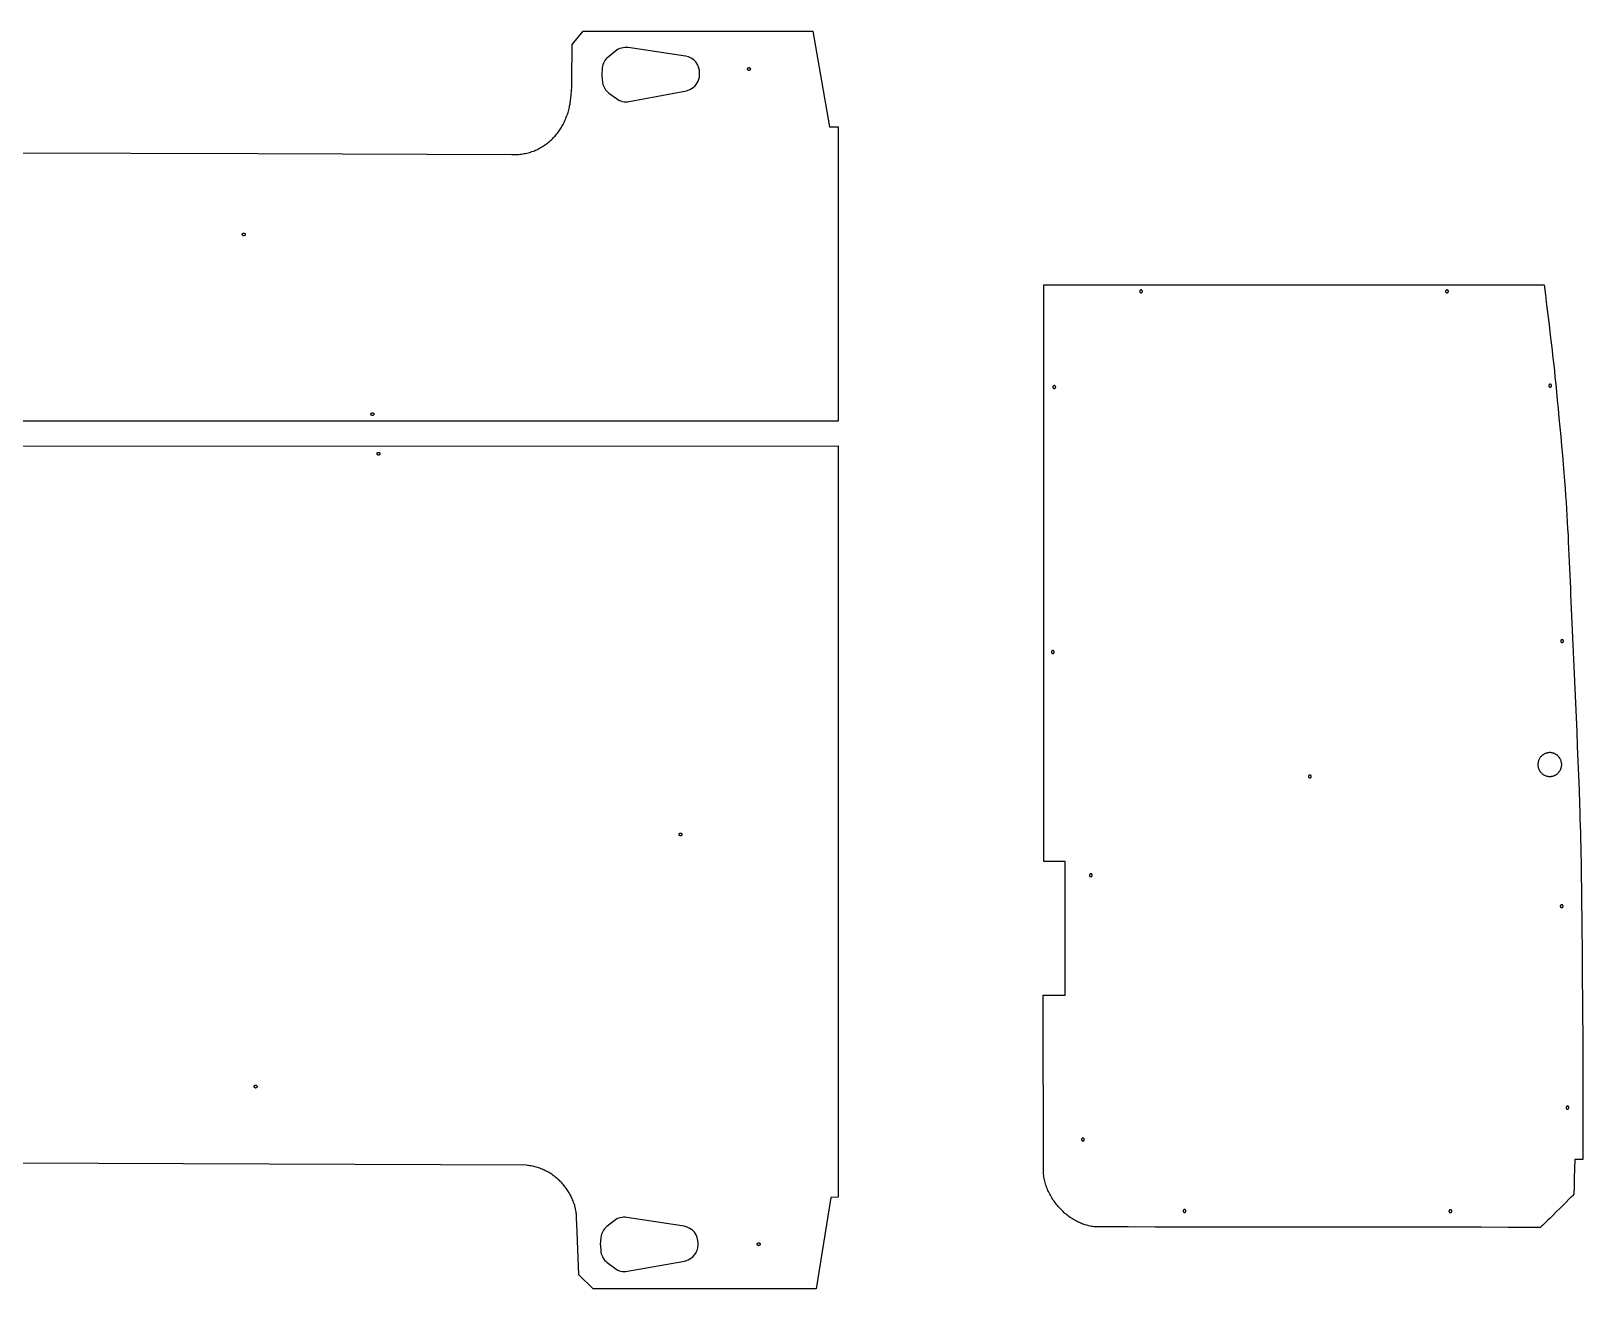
# Model space of a CAD drawing. Extents: x 1620 to 8689, y -9729 to -1582.
# Drawn here: x 3884 to 6068, y -6536 to -4765 of the extents above; entities that cross this region are included whole.
import ezdxf

# ---------------------------------------------------------------- set-up
doc = ezdxf.new("R2010")
doc.units = 0
doc.layers.add('Default_Layer', color=1, linetype='CONTINUOUS')

msp = doc.modelspace()

# ---------------------------------------------------------------- linework, layer by layer
at = {"layer": 'Default_Layer'}
for points in [[(3845.8, -4936.6), (4203, -4937.8), (4560.2, -4939), (4562.2, -4939.1), (4564.2, -4939.1), (4566.2, -4939.1), (4568.2, -4939), (4570.1, -4938.9), (4572, -4938.7), (4574, -4938.5), (4575.9, -4938.2), (4577.7, -4937.9), (4579.6, -4937.5), (4581.4, -4937.1), (4583.2, -4936.7), (4585, -4936.2), (4586.8, -4935.7), (4588.5, -4935.1), (4590.3, -4934.5), (4592, -4933.8), (4593.7, -4933.1), (4595.3, -4932.4), (4597, -4931.6), (4598.6, -4930.8), (4600.2, -4929.9), (4601.7, -4929), (4603.3, -4928.1), (4604.8, -4927.1), (4606.3, -4926.2), (4607.8, -4925.1), (4609.2, -4924.1), (4610.6, -4923), (4612, -4921.8), (4613.4, -4920.7), (4614.8, -4919.5), (4616.1, -4918.3), (4617.4, -4917), (4618.6, -4915.7), (4619.9, -4914.4), (4621.1, -4913.1), (4622.2, -4911.7), (4623.4, -4910.3), (4624.5, -4908.9), (4625.6, -4907.5), (4626.7, -4906), (4627.7, -4904.5), (4628.7, -4903), (4629.7, -4901.5), (4630.6, -4899.9), (4631.5, -4898.3), (4632.4, -4896.8), (4633.3, -4895.1), (4634.1, -4893.5), (4634.9, -4891.8), (4635.6, -4890.2), (4636.4, -4888.5), (4637, -4886.8), (4637.7, -4885.1), (4638.3, -4883.3), (4638.9, -4881.6), (4639.5, -4879.8), (4640, -4878), (4640.5, -4876.3), (4640.9, -4874.5), (4641.3, -4872.7), (4641.7, -4870.8), (4642, -4869), (4642.2, -4869), (4642.2, -4869), (4642.5, -4866.4), (4642.8, -4863.9), (4643.4, -4858.7), (4643.7, -4856.1), (4644, -4853.5), (4644.2, -4850.9), (4644.3, -4849.6), (4644.4, -4848.3), (4644.4, -4848.5), (4644.4, -4848.5), (4644.5, -4848.4), (4644.5, -4848.1), (4644.5, -4847.5), (4644.6, -4845.6), (4644.6, -4843), (4644.8, -4835.6), (4644.9, -4826.2), (4644.9, -4815.6), (4645, -4804.4), (4645, -4793.7), (4645, -4784.1), (4660.6, -4765.6), (4983.7, -4765.3), (5007.4, -4900.1), (5019.4, -4900.2), (5019.4, -5314.7), (2594, -5314.7)], [(2594.6, -5349.9), (5019.5, -5349.5), (5019.5, -6407.3), (5009.2, -6407.7), (4988.4, -6536.5), (4674.6, -6536.5), (4654.6, -6516.4), (4651.7, -6444.1), (4651.5, -6438.5), (4651.5, -6436.7), (4651.4, -6434.9), (4651.3, -6433.1), (4651.1, -6431.3), (4650.9, -6429.5), (4650.7, -6427.8), (4650.4, -6426), (4650, -6424.3), (4649.7, -6422.5), (4649.2, -6420.8), (4648.8, -6419.1), (4648.3, -6417.4), (4647.7, -6415.7), (4647.1, -6414.1), (4646.5, -6412.4), (4645.8, -6410.8), (4645.1, -6409.1), (4644.4, -6407.5), (4643.6, -6405.9), (4642.8, -6404.4), (4641.9, -6402.8), (4641.1, -6401.3), (4640.1, -6399.8), (4639.2, -6398.3), (4638.2, -6396.8), (4637.2, -6395.3), (4636.2, -6393.9), (4635.1, -6392.5), (4634, -6391.1), (4632.8, -6389.7), (4631.7, -6388.4), (4630.5, -6387.1), (4629.2, -6385.8), (4628, -6384.5), (4626.7, -6383.3), (4625.4, -6382.1), (4624.1, -6380.9), (4622.7, -6379.8), (4621.3, -6378.7), (4619.9, -6377.6), (4618.5, -6376.5), (4617, -6375.5), (4615.6, -6374.5), (4614.1, -6373.5), (4612.5, -6372.6), (4611, -6371.7), (4609.4, -6370.9), (4607.9, -6370), (4606.3, -6369.3), (4604.6, -6368.5), (4603, -6367.8), (4601.4, -6367.1), (4599.7, -6366.5), (4598, -6365.9), (4596.3, -6365.4), (4594.6, -6364.8), (4592.9, -6364.4), (4591.1, -6363.9), (4589.4, -6363.6), (4587.6, -6363.2), (4585.8, -6362.9), (4584, -6362.7), (4582.2, -6362.4), (4580.4, -6362.3), (4580.4, -6362.3), (4219, -6360.9), (3857.7, -6359.5)]]:
    msp.add_lwpolyline(points, dxfattribs=at)
for points in [[(4824.5, -4824.5, 0.376786), (4804.9, -4800.5), (4804.8, -4800.5), (4723.9, -4788.7, 0.20966), (4706.1, -4793.6), (4695.9, -4802, 0.194637), (4687.5, -4817.1, 0.013982), (4687.5, -4817.2), (4687, -4827.3, 0.037985), (4687, -4827.7), (4688, -4837.7, 0.020546), (4688, -4838, 0.193163), (4697, -4852.6), (4707.6, -4860.5, 0.20966), (4725.6, -4864.6), (4805.9, -4849.4, 0.116283), (4815.6, -4844.8, 0.250514), (4824.5, -4824.5)], [(4822.4, -6472.4, 0.376786), (4803, -6448.2), (4802.9, -6448.2), (4722.1, -6435.7, 0.20966), (4704.3, -6440.5), (4694, -6448.7, 0.194637), (4685.5, -6463.7, 0.013982), (4685.5, -6463.9), (4684.8, -6473.9, 0.037985), (4684.9, -6474.4), (4685.7, -6484.4, 0.020546), (4685.8, -6484.7, 0.193163), (4694.6, -6499.4), (4705.2, -6507.4, 0.20966), (4723.1, -6511.6), (4803.5, -6497.1, 0.116283), (4813.3, -6492.6, 0.250514), (4822.4, -6472.4)]]:
    msp.add_lwpolyline(points, format="xyb", close=True, dxfattribs=at)
for points in [[(4892, -4818.7), (4892, -4818.5), (4892.1, -4818.3), (4892.1, -4818.1), (4892.2, -4818), (4892.3, -4817.8), (4892.4, -4817.6), (4892.5, -4817.5), (4892.6, -4817.3), (4892.8, -4817.2), (4892.9, -4817.1), (4893.1, -4817), (4893.2, -4816.9), (4893.4, -4816.8), (4893.6, -4816.8), (4893.8, -4816.7), (4894, -4816.7), (4894.2, -4816.7), (4894.4, -4816.8), (4894.6, -4816.8), (4894.8, -4816.9), (4895, -4817), (4895.1, -4817.1), (4895.3, -4817.2), (4895.4, -4817.3), (4895.6, -4817.5), (4895.7, -4817.6), (4895.8, -4817.8), (4895.9, -4818), (4895.9, -4818.1), (4896, -4818.3), (4896, -4818.5), (4896, -4818.7), (4896, -4818.9), (4896, -4819.1), (4895.9, -4819.3), (4895.9, -4819.5), (4895.8, -4819.7), (4895.7, -4819.9), (4895.6, -4820), (4895.4, -4820.2), (4895.3, -4820.3), (4895.1, -4820.4), (4895, -4820.5), (4894.8, -4820.6), (4894.6, -4820.6), (4894.4, -4820.7), (4894.2, -4820.7), (4894, -4820.7), (4893.8, -4820.7), (4893.6, -4820.7), (4893.4, -4820.6), (4893.2, -4820.6), (4893.1, -4820.5), (4892.9, -4820.4), (4892.8, -4820.3), (4892.6, -4820.2), (4892.5, -4820), (4892.4, -4819.9), (4892.3, -4819.7), (4892.2, -4819.5), (4892.1, -4819.3), (4892.1, -4819.1), (4892, -4818.9), (4892, -4818.7)], [(4181, -5051.7), (4181, -5051.5), (4181.1, -5051.3), (4181.1, -5051.1), (4181.2, -5051), (4181.3, -5050.8), (4181.4, -5050.6), (4181.5, -5050.5), (4181.6, -5050.3), (4181.8, -5050.2), (4181.9, -5050.1), (4182.1, -5050), (4182.2, -5049.9), (4182.4, -5049.8), (4182.6, -5049.8), (4182.8, -5049.7), (4183, -5049.7), (4183.2, -5049.7), (4183.4, -5049.8), (4183.6, -5049.8), (4183.8, -5049.9), (4184, -5050), (4184.1, -5050.1), (4184.3, -5050.2), (4184.4, -5050.3), (4184.6, -5050.5), (4184.7, -5050.6), (4184.8, -5050.8), (4184.9, -5051), (4184.9, -5051.1), (4185, -5051.3), (4185, -5051.5), (4185, -5051.7), (4185, -5051.9), (4185, -5052.1), (4184.9, -5052.3), (4184.9, -5052.5), (4184.8, -5052.7), (4184.7, -5052.9), (4184.6, -5053), (4184.4, -5053.2), (4184.3, -5053.3), (4184.1, -5053.4), (4184, -5053.5), (4183.8, -5053.6), (4183.6, -5053.6), (4183.4, -5053.7), (4183.2, -5053.7), (4183, -5053.7), (4182.8, -5053.7), (4182.6, -5053.7), (4182.4, -5053.6), (4182.2, -5053.6), (4182.1, -5053.5), (4181.9, -5053.4), (4181.8, -5053.3), (4181.6, -5053.2), (4181.5, -5053), (4181.4, -5052.9), (4181.3, -5052.7), (4181.2, -5052.5), (4181.1, -5052.3), (4181.1, -5052.1), (4181, -5051.9), (4181, -5051.7)], [(5389.5, -6449), (5387.8, -6449.1), (5386.1, -6449.1), (5384.4, -6449.1), (5382.7, -6449.1), (5381, -6448.9), (5379.3, -6448.8), (5377.6, -6448.6), (5375.9, -6448.3), (5374.2, -6448), (5372.5, -6447.6), (5370.8, -6447.2), (5369.1, -6446.7), (5367.4, -6446.2), (5365.7, -6445.7), (5364.1, -6445.1), (5362.4, -6444.4), (5360.7, -6443.8), (5359.1, -6443), (5357.4, -6442.3), (5355.8, -6441.5), (5354.2, -6440.6), (5352.6, -6439.7), (5351, -6438.8), (5349.4, -6437.8), (5347.8, -6436.8), (5346.3, -6435.7), (5344.8, -6434.7), (5343.3, -6433.5), (5341.8, -6432.4), (5340.3, -6431.2), (5338.8, -6430), (5337.4, -6428.7), (5336, -6427.4), (5334.6, -6426.1), (5333.3, -6424.7), (5331.9, -6423.3), (5330.6, -6421.9), (5329.3, -6420.5), (5328.1, -6419), (5326.9, -6417.5), (5325.7, -6416), (5324.5, -6414.4), (5323.4, -6412.8), (5322.3, -6411.2), (5321.2, -6409.6), (5320.2, -6408), (5319.2, -6406.3), (5318.2, -6404.6), (5317.3, -6402.9), (5316.4, -6401.1), (5315.5, -6399.4), (5314.7, -6397.6), (5314, -6395.8), (5313.2, -6394), (5312.6, -6392.1), (5311.9, -6390.3), (5311.3, -6388.4), (5310.8, -6386.5), (5310.3, -6384.6), (5309.8, -6382.7), (5309.4, -6380.8), (5309.1, -6378.9), (5308.8, -6376.9), (5308.5, -6375), (5308.1, -6122.8), (5339.2, -6122.8), (5339.2, -5934.4), (5308.8, -5934.4), (5308.8, -5122.5), (6013.1, -5122.5), (6014.8, -5136.6), (6016.6, -5150.8), (6020.1, -5179.1), (6021.8, -5193.3), (6023.5, -5207.4), (6024.3, -5214.5), (6025.1, -5221.6), (6025.9, -5228.7), (6026.7, -5235.8), (6027.5, -5243.5), (6028.4, -5252.5), (6029.4, -5262.5), (6030.5, -5273.4), (6031.6, -5285.1), (6032.8, -5297.4), (6034, -5310.1), (6035.2, -5323.2), (6036.5, -5336.3), (6037.6, -5349.5), (6038.8, -5362.5), (6039.9, -5375.1), (6040.9, -5387.3), (6041.9, -5398.8), (6042.7, -5409.6), (6043.4, -5419.4), (6044.1, -5428.7), (6044.7, -5438), (6045.2, -5447.3), (6045.7, -5456.7), (6046.2, -5466), (6046.7, -5475.3), (6047.1, -5484.6), (6047.5, -5493.9), (6048.3, -5512.5), (6049.1, -5531.2), (6050, -5549.8), (6050.4, -5559.1), (6050.8, -5568.4), (6051.7, -5588.8), (6052.6, -5609.2), (6053.5, -5629.6), (6054.4, -5650.1), (6056.2, -5690.9), (6058.1, -5731.8), (6059, -5752.2), (6059.8, -5772.6), (6060.7, -5793), (6061.5, -5813.3), (6062.2, -5833.5), (6062.9, -5853.8), (6063.2, -5863.8), (6063.5, -5873.9), (6063.8, -5884), (6064.1, -5894), (6064.3, -5904), (6064.6, -5914.1), (6064.8, -5924.1), (6065, -5934.1), (6065.3, -5954.2), (6065.7, -5974.3), (6065.9, -5994.3), (6066.1, -6014.4), (6066.3, -6034.5), (6066.5, -6054.5), (6066.8, -6094.6), (6067.1, -6134.8), (6067.2, -6154.8), (6067.4, -6174.9), (6067.5, -6195), (6067.8, -6215), (6067.8, -6354.4), (6056.2, -6354.4), (6055.9, -6366.9), (6055.6, -6380.7), (6055.3, -6392.1), (6055.2, -6395.8), (6055.2, -6397.7), (6055.1, -6398.5), (6055.1, -6399.4), (6055, -6400.3), (6055, -6401.1), (6054.9, -6402), (6054.8, -6402.4), (6054.8, -6402.8), (6054.7, -6403.1), (6054.6, -6403.5), (6054.5, -6403.8), (6054.3, -6404.1), (6054.2, -6404.3), (6054, -6404.6), (6053.8, -6404.8), (6053.6, -6405.1), (6053.4, -6405.3), (6053.1, -6405.5), (6052.6, -6405.9), (6051.6, -6406.6), (6051.1, -6407), (6050.6, -6407.4), (6048.5, -6409.6), (6043.6, -6414.5), (6036.9, -6421.3), (6029.2, -6429), (6025.3, -6432.9), (6021.5, -6436.7), (6017.9, -6440.2), (6014.6, -6443.4), (6011.8, -6446), (6010.6, -6447.2), (6009.6, -6448.1), (6008.7, -6448.9), (6008, -6449.5), (6007.5, -6449.8), (6007.3, -6449.9), (6007.2, -6450), (6006.8, -6450), (6006.2, -6450), (6004.5, -6450), (6002.6, -6450), (6000.8, -6450), (5981.7, -6449.9), (5962.6, -6449.8), (5924.4, -6449.6), (5886.2, -6449.5), (5848, -6449.5), (5809.7, -6449.4), (5771.5, -6449.4), (5695.1, -6449.5), (5618.7, -6449.5), (5580.5, -6449.5), (5542.3, -6449.5), (5504.1, -6449.4), (5465.9, -6449.3), (5427.7, -6449.2), (5389.5, -6449)], [(5445.9, -5129.9), (5445.7, -5129.9), (5445.5, -5129.9), (5445.3, -5130), (5445.1, -5130), (5444.9, -5130.1), (5444.8, -5130.2), (5444.6, -5130.3), (5444.5, -5130.4), (5444.3, -5130.6), (5444.2, -5130.7), (5444.1, -5130.9), (5444, -5131.1), (5444, -5131.3), (5443.9, -5131.5), (5443.9, -5131.7), (5443.9, -5131.9), (5443.9, -5132.1), (5443.9, -5132.3), (5444, -5132.5), (5444, -5132.6), (5444.1, -5132.8), (5444.2, -5133), (5444.3, -5133.1), (5444.5, -5133.3), (5444.6, -5133.4), (5444.8, -5133.5), (5444.9, -5133.6), (5445.1, -5133.7), (5445.3, -5133.8), (5445.5, -5133.8), (5445.7, -5133.9), (5445.9, -5133.9), (5446.1, -5133.9), (5446.3, -5133.8), (5446.5, -5133.8), (5446.7, -5133.7), (5446.8, -5133.6), (5447, -5133.5), (5447.1, -5133.4), (5447.3, -5133.3), (5447.4, -5133.1), (5447.5, -5133), (5447.6, -5132.8), (5447.7, -5132.6), (5447.8, -5132.5), (5447.8, -5132.3), (5447.9, -5132.1), (5447.9, -5131.9), (5447.9, -5131.7), (5447.8, -5131.5), (5447.8, -5131.3), (5447.7, -5131.1), (5447.6, -5130.9), (5447.5, -5130.7), (5447.4, -5130.6), (5447.3, -5130.4), (5447.1, -5130.3), (5447, -5130.2), (5446.8, -5130.1), (5446.7, -5130), (5446.5, -5130), (5446.3, -5129.9), (5446.1, -5129.9), (5445.9, -5129.9)], [(5876.4, -5129.9), (5876.2, -5129.9), (5876, -5129.9), (5875.8, -5130), (5875.6, -5130), (5875.4, -5130.1), (5875.3, -5130.2), (5875.1, -5130.3), (5875, -5130.4), (5874.8, -5130.6), (5874.7, -5130.7), (5874.6, -5130.9), (5874.5, -5131.1), (5874.5, -5131.3), (5874.4, -5131.5), (5874.4, -5131.7), (5874.4, -5131.9), (5874.4, -5132.1), (5874.4, -5132.3), (5874.5, -5132.5), (5874.5, -5132.6), (5874.6, -5132.8), (5874.7, -5133), (5874.8, -5133.1), (5875, -5133.3), (5875.1, -5133.4), (5875.3, -5133.5), (5875.4, -5133.6), (5875.6, -5133.7), (5875.8, -5133.8), (5876, -5133.8), (5876.2, -5133.9), (5876.4, -5133.9), (5876.6, -5133.9), (5876.8, -5133.8), (5877, -5133.8), (5877.2, -5133.7), (5877.3, -5133.6), (5877.5, -5133.5), (5877.7, -5133.4), (5877.8, -5133.3), (5877.9, -5133.1), (5878, -5133), (5878.1, -5132.8), (5878.2, -5132.6), (5878.3, -5132.5), (5878.3, -5132.3), (5878.4, -5132.1), (5878.4, -5131.9), (5878.4, -5131.7), (5878.3, -5131.5), (5878.3, -5131.3), (5878.2, -5131.1), (5878.1, -5130.9), (5878, -5130.7), (5877.9, -5130.6), (5877.8, -5130.4), (5877.7, -5130.3), (5877.5, -5130.2), (5877.3, -5130.1), (5877.2, -5130), (5877, -5130), (5876.8, -5129.9), (5876.6, -5129.9), (5876.4, -5129.9)], [(6021.6, -5262.6), (6021.4, -5262.6), (6021.2, -5262.7), (6021, -5262.7), (6020.9, -5262.8), (6020.7, -5262.9), (6020.5, -5263), (6020.4, -5263.1), (6020.2, -5263.2), (6020.1, -5263.4), (6020, -5263.5), (6019.9, -5263.7), (6019.8, -5263.9), (6019.7, -5264), (6019.7, -5264.2), (6019.7, -5264.4), (6019.6, -5264.6), (6019.7, -5264.8), (6019.7, -5265), (6019.7, -5265.2), (6019.8, -5265.4), (6019.9, -5265.6), (6020, -5265.8), (6020.1, -5265.9), (6020.2, -5266), (6020.4, -5266.2), (6020.5, -5266.3), (6020.7, -5266.4), (6020.9, -5266.5), (6021, -5266.5), (6021.2, -5266.6), (6021.4, -5266.6), (6021.6, -5266.6), (6021.8, -5266.6), (6022, -5266.6), (6022.2, -5266.5), (6022.4, -5266.5), (6022.6, -5266.4), (6022.8, -5266.3), (6022.9, -5266.2), (6023.1, -5266), (6023.2, -5265.9), (6023.3, -5265.8), (6023.4, -5265.6), (6023.5, -5265.4), (6023.6, -5265.2), (6023.6, -5265), (6023.6, -5264.8), (6023.6, -5264.6), (6023.6, -5264.4), (6023.6, -5264.2), (6023.6, -5264), (6023.5, -5263.9), (6023.4, -5263.7), (6023.3, -5263.5), (6023.2, -5263.4), (6023.1, -5263.2), (6022.9, -5263.1), (6022.8, -5263), (6022.6, -5262.9), (6022.4, -5262.8), (6022.2, -5262.7), (6022, -5262.7), (6021.8, -5262.6), (6021.6, -5262.6)], [(5323.7, -5264.6), (5323.5, -5264.6), (5323.3, -5264.6), (5323.1, -5264.7), (5322.9, -5264.7), (5322.7, -5264.8), (5322.6, -5264.9), (5322.4, -5265), (5322.3, -5265.2), (5322.1, -5265.3), (5322, -5265.5), (5321.9, -5265.6), (5321.8, -5265.8), (5321.8, -5266), (5321.7, -5266.2), (5321.7, -5266.4), (5321.7, -5266.6), (5321.7, -5266.8), (5321.7, -5267), (5321.8, -5267.2), (5321.8, -5267.4), (5321.9, -5267.5), (5322, -5267.7), (5322.1, -5267.9), (5322.3, -5268), (5322.4, -5268.1), (5322.6, -5268.2), (5322.7, -5268.3), (5322.9, -5268.4), (5323.1, -5268.5), (5323.3, -5268.5), (5323.5, -5268.6), (5323.7, -5268.6), (5323.9, -5268.6), (5324.1, -5268.5), (5324.3, -5268.5), (5324.5, -5268.4), (5324.6, -5268.3), (5324.8, -5268.2), (5324.9, -5268.1), (5325.1, -5268), (5325.2, -5267.9), (5325.3, -5267.7), (5325.4, -5267.5), (5325.5, -5267.4), (5325.6, -5267.2), (5325.6, -5267), (5325.7, -5266.8), (5325.7, -5266.6), (5325.7, -5266.4), (5325.6, -5266.2), (5325.6, -5266), (5325.5, -5265.8), (5325.4, -5265.6), (5325.3, -5265.5), (5325.2, -5265.3), (5325.1, -5265.2), (5324.9, -5265), (5324.8, -5264.9), (5324.6, -5264.8), (5324.5, -5264.7), (5324.3, -5264.7), (5324.1, -5264.6), (5323.9, -5264.6), (5323.7, -5264.6)], [(4362, -5304.7), (4362, -5304.5), (4362.1, -5304.3), (4362.1, -5304.1), (4362.2, -5304), (4362.3, -5303.8), (4362.4, -5303.6), (4362.5, -5303.5), (4362.6, -5303.3), (4362.8, -5303.2), (4362.9, -5303.1), (4363.1, -5303), (4363.2, -5302.9), (4363.4, -5302.8), (4363.6, -5302.8), (4363.8, -5302.7), (4364, -5302.7), (4364.2, -5302.7), (4364.4, -5302.8), (4364.6, -5302.8), (4364.8, -5302.9), (4365, -5303), (4365.1, -5303.1), (4365.3, -5303.2), (4365.4, -5303.3), (4365.6, -5303.5), (4365.7, -5303.6), (4365.8, -5303.8), (4365.9, -5304), (4365.9, -5304.1), (4366, -5304.3), (4366, -5304.5), (4366, -5304.7), (4366, -5304.9), (4366, -5305.1), (4365.9, -5305.3), (4365.9, -5305.5), (4365.8, -5305.7), (4365.7, -5305.9), (4365.6, -5306), (4365.4, -5306.2), (4365.3, -5306.3), (4365.1, -5306.4), (4365, -5306.5), (4364.8, -5306.6), (4364.6, -5306.6), (4364.4, -5306.7), (4364.2, -5306.7), (4364, -5306.7), (4363.8, -5306.7), (4363.6, -5306.7), (4363.4, -5306.6), (4363.2, -5306.6), (4363.1, -5306.5), (4362.9, -5306.4), (4362.8, -5306.3), (4362.6, -5306.2), (4362.5, -5306), (4362.4, -5305.9), (4362.3, -5305.7), (4362.2, -5305.5), (4362.1, -5305.3), (4362.1, -5305.1), (4362, -5304.9), (4362, -5304.7)], [(4370.7, -5360.5), (4370.7, -5360.3), (4370.7, -5360.1), (4370.8, -5359.9), (4370.9, -5359.7), (4370.9, -5359.5), (4371, -5359.4), (4371.2, -5359.2), (4371.3, -5359.1), (4371.4, -5358.9), (4371.6, -5358.8), (4371.8, -5358.7), (4371.9, -5358.6), (4372.1, -5358.6), (4372.3, -5358.5), (4372.5, -5358.5), (4372.7, -5358.5), (4372.9, -5358.5), (4373.1, -5358.5), (4373.3, -5358.6), (4373.5, -5358.6), (4373.7, -5358.7), (4373.8, -5358.8), (4374, -5358.9), (4374.1, -5359.1), (4374.2, -5359.2), (4374.4, -5359.4), (4374.5, -5359.5), (4374.5, -5359.7), (4374.6, -5359.9), (4374.7, -5360.1), (4374.7, -5360.3), (4374.7, -5360.5), (4374.7, -5360.7), (4374.7, -5360.9), (4374.6, -5361.1), (4374.5, -5361.3), (4374.5, -5361.4), (4374.4, -5361.6), (4374.2, -5361.7), (4374.1, -5361.9), (4374, -5362), (4373.8, -5362.1), (4373.7, -5362.2), (4373.5, -5362.3), (4373.3, -5362.4), (4373.1, -5362.4), (4372.9, -5362.5), (4372.7, -5362.5), (4372.5, -5362.5), (4372.3, -5362.4), (4372.1, -5362.4), (4371.9, -5362.3), (4371.8, -5362.2), (4371.6, -5362.1), (4371.4, -5362), (4371.3, -5361.9), (4371.2, -5361.7), (4371, -5361.6), (4370.9, -5361.4), (4370.9, -5361.3), (4370.8, -5361.1), (4370.7, -5360.9), (4370.7, -5360.7), (4370.7, -5360.5)], [(6038.4, -5622.2), (6038.2, -5622.2), (6038, -5622.3), (6037.8, -5622.3), (6037.6, -5622.4), (6037.4, -5622.5), (6037.3, -5622.6), (6037.1, -5622.7), (6037, -5622.8), (6036.8, -5623), (6036.7, -5623.1), (6036.6, -5623.3), (6036.5, -5623.5), (6036.5, -5623.6), (6036.4, -5623.8), (6036.4, -5624), (6036.4, -5624.2), (6036.4, -5624.4), (6036.4, -5624.6), (6036.5, -5624.8), (6036.5, -5625), (6036.6, -5625.2), (6036.7, -5625.4), (6036.8, -5625.5), (6037, -5625.6), (6037.1, -5625.8), (6037.3, -5625.9), (6037.4, -5626), (6037.6, -5626.1), (6037.8, -5626.1), (6038, -5626.2), (6038.2, -5626.2), (6038.4, -5626.2), (6038.6, -5626.2), (6038.8, -5626.2), (6039, -5626.1), (6039.2, -5626.1), (6039.3, -5626), (6039.5, -5625.9), (6039.7, -5625.8), (6039.8, -5625.6), (6039.9, -5625.5), (6040, -5625.4), (6040.1, -5625.2), (6040.2, -5625), (6040.3, -5624.8), (6040.3, -5624.6), (6040.4, -5624.4), (6040.4, -5624.2), (6040.4, -5624), (6040.3, -5623.8), (6040.3, -5623.6), (6040.2, -5623.5), (6040.1, -5623.3), (6040, -5623.1), (6039.9, -5623), (6039.8, -5622.8), (6039.7, -5622.7), (6039.5, -5622.6), (6039.3, -5622.5), (6039.2, -5622.4), (6039, -5622.3), (6038.8, -5622.3), (6038.6, -5622.2), (6038.4, -5622.2)], [(5321.7, -5637.6), (5321.5, -5637.6), (5321.3, -5637.7), (5321.1, -5637.7), (5320.9, -5637.8), (5320.7, -5637.9), (5320.5, -5638), (5320.4, -5638.1), (5320.2, -5638.2), (5320.1, -5638.4), (5320, -5638.5), (5319.9, -5638.7), (5319.8, -5638.9), (5319.8, -5639), (5319.7, -5639.2), (5319.7, -5639.4), (5319.7, -5639.6), (5319.7, -5639.8), (5319.7, -5640), (5319.8, -5640.2), (5319.8, -5640.4), (5319.9, -5640.6), (5320, -5640.7), (5320.1, -5640.9), (5320.2, -5641), (5320.4, -5641.2), (5320.5, -5641.3), (5320.7, -5641.4), (5320.9, -5641.5), (5321.1, -5641.5), (5321.3, -5641.6), (5321.5, -5641.6), (5321.7, -5641.6), (5321.9, -5641.6), (5322.1, -5641.6), (5322.3, -5641.5), (5322.4, -5641.5), (5322.6, -5641.4), (5322.8, -5641.3), (5322.9, -5641.2), (5323.1, -5641), (5323.2, -5640.9), (5323.3, -5640.7), (5323.4, -5640.6), (5323.5, -5640.4), (5323.6, -5640.2), (5323.6, -5640), (5323.7, -5639.8), (5323.7, -5639.6), (5323.7, -5639.4), (5323.6, -5639.2), (5323.6, -5639), (5323.5, -5638.9), (5323.4, -5638.7), (5323.3, -5638.5), (5323.2, -5638.4), (5323.1, -5638.2), (5322.9, -5638.1), (5322.8, -5638), (5322.6, -5637.9), (5322.4, -5637.8), (5322.3, -5637.7), (5322.1, -5637.7), (5321.9, -5637.6), (5321.7, -5637.6)], [(6021.1, -5781.3), (6020.2, -5781.3), (6019.4, -5781.4), (6018.5, -5781.5), (6017.7, -5781.7), (6016.9, -5781.9), (6016.1, -5782.1), (6015.3, -5782.3), (6014.6, -5782.6), (6013.8, -5783), (6013.1, -5783.3), (6012.4, -5783.7), (6011.7, -5784.2), (6011.1, -5784.7), (6010.4, -5785.1), (6009.8, -5785.7), (6009.2, -5786.2), (6008.7, -5786.8), (6008.2, -5787.4), (6007.7, -5788), (6007.2, -5788.7), (6006.8, -5789.4), (6006.4, -5790.1), (6006, -5790.8), (6005.7, -5791.5), (6005.4, -5792.3), (6005.1, -5793.1), (6004.9, -5793.9), (6004.7, -5794.7), (6004.5, -5795.5), (6004.4, -5796.4), (6004.4, -5797.2), (6004.3, -5798.1), (6004.4, -5798.9), (6004.4, -5799.8), (6004.5, -5800.6), (6004.7, -5801.4), (6004.9, -5802.2), (6005.1, -5803), (6005.4, -5803.8), (6005.7, -5804.6), (6006, -5805.3), (6006.4, -5806), (6006.8, -5806.7), (6007.2, -5807.4), (6007.7, -5808.1), (6008.2, -5808.7), (6008.7, -5809.3), (6009.2, -5809.9), (6009.8, -5810.5), (6010.4, -5811), (6011.1, -5811.5), (6011.7, -5811.9), (6012.4, -5812.4), (6013.1, -5812.8), (6013.8, -5813.2), (6014.6, -5813.5), (6015.3, -5813.8), (6016.1, -5814), (6016.9, -5814.3), (6017.7, -5814.5), (6018.5, -5814.6), (6019.4, -5814.7), (6020.2, -5814.8), (6021.1, -5814.8), (6021.9, -5814.8), (6022.8, -5814.7), (6023.6, -5814.6), (6024.5, -5814.5), (6025.3, -5814.3), (6026.1, -5814), (6026.8, -5813.8), (6027.6, -5813.5), (6028.3, -5813.2), (6029.1, -5812.8), (6029.8, -5812.4), (6030.4, -5811.9), (6031.1, -5811.5), (6031.7, -5811), (6032.3, -5810.5), (6032.9, -5809.9), (6033.5, -5809.3), (6034, -5808.7), (6034.5, -5808.1), (6035, -5807.4), (6035.4, -5806.7), (6035.8, -5806), (6036.2, -5805.3), (6036.5, -5804.6), (6036.8, -5803.8), (6037.1, -5803), (6037.3, -5802.2), (6037.5, -5801.4), (6037.6, -5800.6), (6037.7, -5799.8), (6037.8, -5798.9), (6037.8, -5798.1), (6037.8, -5797.2), (6037.7, -5796.4), (6037.6, -5795.5), (6037.5, -5794.7), (6037.3, -5793.9), (6037.1, -5793.1), (6036.8, -5792.3), (6036.5, -5791.5), (6036.2, -5790.8), (6035.8, -5790.1), (6035.4, -5789.4), (6035, -5788.7), (6034.5, -5788), (6034, -5787.4), (6033.5, -5786.8), (6032.9, -5786.2), (6032.3, -5785.7), (6031.7, -5785.1), (6031.1, -5784.7), (6030.4, -5784.2), (6029.8, -5783.7), (6029.1, -5783.3), (6028.3, -5783), (6027.6, -5782.6), (6026.8, -5782.3), (6026.1, -5782.1), (6025.3, -5781.9), (6024.5, -5781.7), (6023.6, -5781.5), (6022.8, -5781.4), (6021.9, -5781.3), (6021.1, -5781.3), (6020.2, -5781.3), (6019.4, -5781.4), (6018.5, -5781.5), (6017.7, -5781.7), (6016.9, -5781.9), (6016.1, -5782.1), (6015.3, -5782.3), (6014.6, -5782.6), (6013.8, -5783), (6013.1, -5783.3), (6012.4, -5783.7), (6011.7, -5784.2), (6011.1, -5784.7), (6010.4, -5785.1), (6009.8, -5785.7), (6009.2, -5786.2), (6008.7, -5786.8), (6008.2, -5787.4), (6007.7, -5788), (6007.2, -5788.7), (6006.8, -5789.4), (6006.4, -5790.1), (6006, -5790.8), (6005.7, -5791.5), (6005.4, -5792.3), (6005.1, -5793.1), (6004.9, -5793.9), (6004.7, -5794.7), (6004.5, -5795.5), (6004.4, -5796.4), (6004.4, -5797.2), (6004.3, -5798.1), (6004.4, -5798.9), (6004.4, -5799.8), (6004.5, -5800.6), (6004.7, -5801.4), (6004.9, -5802.2), (6005.1, -5803), (6005.4, -5803.8), (6005.7, -5804.6), (6006, -5805.3), (6006.4, -5806), (6006.8, -5806.7), (6007.2, -5807.4), (6007.7, -5808.1), (6008.2, -5808.7), (6008.7, -5809.3), (6009.2, -5809.9), (6009.8, -5810.5), (6010.4, -5811), (6011.1, -5811.5), (6011.7, -5811.9), (6012.4, -5812.4), (6013.1, -5812.8), (6013.8, -5813.2), (6014.6, -5813.5), (6015.3, -5813.8), (6016.1, -5814), (6016.9, -5814.3), (6017.7, -5814.5), (6018.5, -5814.6), (6019.4, -5814.7), (6020.2, -5814.8), (6021.1, -5814.8), (6021.9, -5814.8), (6022.8, -5814.7), (6023.6, -5814.6), (6024.5, -5814.5), (6025.3, -5814.3), (6026.1, -5814), (6026.8, -5813.8), (6027.6, -5813.5), (6028.3, -5813.2), (6029.1, -5812.8), (6029.8, -5812.4), (6030.4, -5811.9), (6031.1, -5811.5), (6031.7, -5811), (6032.3, -5810.5), (6032.9, -5809.9), (6033.5, -5809.3), (6034, -5808.7), (6034.5, -5808.1), (6035, -5807.4), (6035.4, -5806.7), (6035.8, -5806), (6036.2, -5805.3), (6036.5, -5804.6), (6036.8, -5803.8), (6037.1, -5803), (6037.3, -5802.2), (6037.5, -5801.4), (6037.6, -5800.6), (6037.7, -5799.8), (6037.8, -5798.9), (6037.8, -5798.1), (6037.8, -5797.2), (6037.7, -5796.4), (6037.6, -5795.5), (6037.5, -5794.7), (6037.3, -5793.9), (6037.1, -5793.1), (6036.8, -5792.3), (6036.5, -5791.5), (6036.2, -5790.8), (6035.8, -5790.1), (6035.4, -5789.4), (6035, -5788.7), (6034.5, -5788), (6034, -5787.4), (6033.5, -5786.8), (6032.9, -5786.2), (6032.3, -5785.7), (6031.7, -5785.1), (6031.1, -5784.7), (6030.4, -5784.2), (6029.8, -5783.7), (6029.1, -5783.3), (6028.3, -5783), (6027.6, -5782.6), (6026.8, -5782.3), (6026.1, -5782.1), (6025.3, -5781.9), (6024.5, -5781.7), (6023.6, -5781.5), (6022.8, -5781.4), (6021.9, -5781.3), (6021.1, -5781.3)], [(5683.4, -5812.9), (5683.2, -5812.9), (5683, -5812.9), (5682.8, -5812.9), (5682.6, -5813), (5682.5, -5813.1), (5682.3, -5813.2), (5682.1, -5813.3), (5682, -5813.4), (5681.9, -5813.6), (5681.7, -5813.7), (5681.6, -5813.9), (5681.6, -5814.1), (5681.5, -5814.3), (5681.4, -5814.5), (5681.4, -5814.7), (5681.4, -5814.9), (5681.4, -5815.1), (5681.4, -5815.3), (5681.5, -5815.5), (5681.6, -5815.6), (5681.6, -5815.8), (5681.7, -5816), (5681.9, -5816.1), (5682, -5816.3), (5682.1, -5816.4), (5682.3, -5816.5), (5682.5, -5816.6), (5682.6, -5816.7), (5682.8, -5816.8), (5683, -5816.8), (5683.2, -5816.8), (5683.4, -5816.9), (5683.6, -5816.8), (5683.8, -5816.8), (5684, -5816.8), (5684.2, -5816.7), (5684.4, -5816.6), (5684.5, -5816.5), (5684.7, -5816.4), (5684.8, -5816.3), (5684.9, -5816.1), (5685.1, -5816), (5685.2, -5815.8), (5685.2, -5815.6), (5685.3, -5815.5), (5685.4, -5815.3), (5685.4, -5815.1), (5685.4, -5814.9), (5685.4, -5814.7), (5685.4, -5814.5), (5685.3, -5814.3), (5685.2, -5814.1), (5685.2, -5813.9), (5685.1, -5813.7), (5684.9, -5813.6), (5684.8, -5813.4), (5684.7, -5813.3), (5684.5, -5813.2), (5684.4, -5813.1), (5684.2, -5813), (5684, -5812.9), (5683.8, -5812.9), (5683.6, -5812.9), (5683.4, -5812.9)], [(4795.7, -5896.5), (4795.7, -5896.3), (4795.7, -5896.1), (4795.8, -5895.9), (4795.9, -5895.7), (4795.9, -5895.5), (4796, -5895.4), (4796.2, -5895.2), (4796.3, -5895.1), (4796.4, -5894.9), (4796.6, -5894.8), (4796.8, -5894.7), (4796.9, -5894.6), (4797.1, -5894.6), (4797.3, -5894.5), (4797.5, -5894.5), (4797.7, -5894.5), (4797.9, -5894.5), (4798.1, -5894.5), (4798.3, -5894.6), (4798.5, -5894.6), (4798.7, -5894.7), (4798.8, -5894.8), (4799, -5894.9), (4799.1, -5895.1), (4799.2, -5895.2), (4799.4, -5895.4), (4799.5, -5895.5), (4799.5, -5895.7), (4799.6, -5895.9), (4799.7, -5896.1), (4799.7, -5896.3), (4799.7, -5896.5), (4799.7, -5896.7), (4799.7, -5896.9), (4799.6, -5897.1), (4799.5, -5897.3), (4799.5, -5897.4), (4799.4, -5897.6), (4799.2, -5897.7), (4799.1, -5897.9), (4799, -5898), (4798.8, -5898.1), (4798.7, -5898.2), (4798.5, -5898.3), (4798.3, -5898.4), (4798.1, -5898.4), (4797.9, -5898.5), (4797.7, -5898.5), (4797.5, -5898.5), (4797.3, -5898.4), (4797.1, -5898.4), (4796.9, -5898.3), (4796.8, -5898.2), (4796.6, -5898.1), (4796.4, -5898), (4796.3, -5897.9), (4796.2, -5897.7), (4796, -5897.6), (4795.9, -5897.4), (4795.9, -5897.3), (4795.8, -5897.1), (4795.7, -5896.9), (4795.7, -5896.7), (4795.7, -5896.5)], [(5375.2, -5951.9), (5375, -5951.9), (5374.8, -5952), (5374.6, -5952), (5374.4, -5952.1), (5374.2, -5952.2), (5374.1, -5952.3), (5373.9, -5952.4), (5373.8, -5952.5), (5373.6, -5952.7), (5373.5, -5952.8), (5373.4, -5953), (5373.3, -5953.2), (5373.3, -5953.3), (5373.2, -5953.5), (5373.2, -5953.7), (5373.2, -5953.9), (5373.2, -5954.1), (5373.2, -5954.3), (5373.3, -5954.5), (5373.3, -5954.7), (5373.4, -5954.9), (5373.5, -5955.1), (5373.6, -5955.2), (5373.8, -5955.3), (5373.9, -5955.5), (5374.1, -5955.6), (5374.2, -5955.7), (5374.4, -5955.8), (5374.6, -5955.8), (5374.8, -5955.9), (5375, -5955.9), (5375.2, -5955.9), (5375.4, -5955.9), (5375.6, -5955.9), (5375.8, -5955.8), (5375.9, -5955.8), (5376.1, -5955.7), (5376.3, -5955.6), (5376.4, -5955.5), (5376.6, -5955.3), (5376.7, -5955.2), (5376.8, -5955.1), (5376.9, -5954.9), (5377, -5954.7), (5377.1, -5954.5), (5377.1, -5954.3), (5377.2, -5954.1), (5377.2, -5953.9), (5377.2, -5953.7), (5377.1, -5953.5), (5377.1, -5953.3), (5377, -5953.2), (5376.9, -5953), (5376.8, -5952.8), (5376.7, -5952.7), (5376.6, -5952.5), (5376.4, -5952.4), (5376.3, -5952.3), (5376.1, -5952.2), (5375.9, -5952.1), (5375.8, -5952), (5375.6, -5952), (5375.4, -5951.9), (5375.2, -5951.9)], [(6037.8, -5995.6), (6037.6, -5995.6), (6037.4, -5995.6), (6037.2, -5995.6), (6037.1, -5995.7), (6036.9, -5995.8), (6036.7, -5995.9), (6036.6, -5996), (6036.4, -5996.1), (6036.3, -5996.3), (6036.2, -5996.4), (6036.1, -5996.6), (6036, -5996.8), (6035.9, -5997), (6035.9, -5997.2), (6035.8, -5997.4), (6035.8, -5997.6), (6035.8, -5997.8), (6035.9, -5998), (6035.9, -5998.2), (6036, -5998.3), (6036.1, -5998.5), (6036.2, -5998.7), (6036.3, -5998.8), (6036.4, -5999), (6036.6, -5999.1), (6036.7, -5999.2), (6036.9, -5999.3), (6037.1, -5999.4), (6037.2, -5999.5), (6037.4, -5999.5), (6037.6, -5999.5), (6037.8, -5999.6), (6038, -5999.5), (6038.2, -5999.5), (6038.4, -5999.5), (6038.6, -5999.4), (6038.8, -5999.3), (6038.9, -5999.2), (6039.1, -5999.1), (6039.2, -5999), (6039.4, -5998.8), (6039.5, -5998.7), (6039.6, -5998.5), (6039.7, -5998.3), (6039.7, -5998.2), (6039.8, -5998), (6039.8, -5997.8), (6039.8, -5997.6), (6039.8, -5997.4), (6039.8, -5997.2), (6039.7, -5997), (6039.7, -5996.8), (6039.6, -5996.6), (6039.5, -5996.4), (6039.4, -5996.3), (6039.2, -5996.1), (6039.1, -5996), (6038.9, -5995.9), (6038.8, -5995.8), (6038.6, -5995.7), (6038.4, -5995.6), (6038.2, -5995.6), (6038, -5995.6), (6037.8, -5995.6)], [(4197.7, -6251.5), (4197.7, -6251.3), (4197.7, -6251.1), (4197.8, -6250.9), (4197.9, -6250.7), (4197.9, -6250.5), (4198, -6250.4), (4198.2, -6250.2), (4198.3, -6250.1), (4198.4, -6249.9), (4198.6, -6249.8), (4198.8, -6249.7), (4198.9, -6249.6), (4199.1, -6249.6), (4199.3, -6249.5), (4199.5, -6249.5), (4199.7, -6249.5), (4199.9, -6249.5), (4200.1, -6249.5), (4200.3, -6249.6), (4200.5, -6249.6), (4200.7, -6249.7), (4200.8, -6249.8), (4201, -6249.9), (4201.1, -6250.1), (4201.2, -6250.2), (4201.4, -6250.4), (4201.5, -6250.5), (4201.5, -6250.7), (4201.6, -6250.9), (4201.7, -6251.1), (4201.7, -6251.3), (4201.7, -6251.5), (4201.7, -6251.7), (4201.7, -6251.9), (4201.6, -6252.1), (4201.5, -6252.3), (4201.5, -6252.4), (4201.4, -6252.6), (4201.2, -6252.7), (4201.1, -6252.9), (4201, -6253), (4200.8, -6253.1), (4200.7, -6253.2), (4200.5, -6253.3), (4200.3, -6253.4), (4200.1, -6253.4), (4199.9, -6253.5), (4199.7, -6253.5), (4199.5, -6253.5), (4199.3, -6253.4), (4199.1, -6253.4), (4198.9, -6253.3), (4198.8, -6253.2), (4198.6, -6253.1), (4198.4, -6253), (4198.3, -6252.9), (4198.2, -6252.7), (4198, -6252.6), (4197.9, -6252.4), (4197.9, -6252.3), (4197.8, -6252.1), (4197.7, -6251.9), (4197.7, -6251.7), (4197.7, -6251.5)], [(6046, -6279.2), (6045.8, -6279.2), (6045.6, -6279.2), (6045.4, -6279.3), (6045.2, -6279.3), (6045, -6279.4), (6044.9, -6279.5), (6044.7, -6279.6), (6044.6, -6279.8), (6044.4, -6279.9), (6044.3, -6280.1), (6044.2, -6280.2), (6044.1, -6280.4), (6044.1, -6280.6), (6044, -6280.8), (6044, -6281), (6044, -6281.2), (6044, -6281.4), (6044, -6281.6), (6044.1, -6281.8), (6044.1, -6282), (6044.2, -6282.1), (6044.3, -6282.3), (6044.4, -6282.4), (6044.6, -6282.6), (6044.7, -6282.7), (6044.9, -6282.8), (6045, -6282.9), (6045.2, -6283), (6045.4, -6283.1), (6045.6, -6283.1), (6045.8, -6283.2), (6046, -6283.2), (6046.2, -6283.2), (6046.4, -6283.1), (6046.6, -6283.1), (6046.8, -6283), (6046.9, -6282.9), (6047.1, -6282.8), (6047.3, -6282.7), (6047.4, -6282.6), (6047.5, -6282.4), (6047.6, -6282.3), (6047.7, -6282.1), (6047.8, -6282), (6047.9, -6281.8), (6047.9, -6281.6), (6048, -6281.4), (6048, -6281.2), (6048, -6281), (6047.9, -6280.8), (6047.9, -6280.6), (6047.8, -6280.4), (6047.7, -6280.2), (6047.6, -6280.1), (6047.5, -6279.9), (6047.4, -6279.8), (6047.3, -6279.6), (6047.1, -6279.5), (6046.9, -6279.4), (6046.8, -6279.3), (6046.6, -6279.3), (6046.4, -6279.2), (6046.2, -6279.2), (6046, -6279.2)], [(5364, -6324), (5363.8, -6324), (5363.6, -6324.1), (5363.4, -6324.1), (5363.3, -6324.2), (5363.1, -6324.3), (5362.9, -6324.4), (5362.8, -6324.5), (5362.6, -6324.6), (5362.5, -6324.8), (5362.4, -6324.9), (5362.3, -6325.1), (5362.2, -6325.2), (5362.1, -6325.4), (5362.1, -6325.6), (5362, -6325.8), (5362, -6326), (5362, -6326.2), (5362.1, -6326.4), (5362.1, -6326.6), (5362.2, -6326.8), (5362.3, -6327), (5362.4, -6327.1), (5362.5, -6327.3), (5362.6, -6327.4), (5362.8, -6327.6), (5362.9, -6327.7), (5363.1, -6327.8), (5363.3, -6327.9), (5363.4, -6327.9), (5363.6, -6328), (5363.8, -6328), (5364, -6328), (5364.2, -6328), (5364.4, -6328), (5364.6, -6327.9), (5364.8, -6327.9), (5365, -6327.8), (5365.2, -6327.7), (5365.3, -6327.6), (5365.4, -6327.4), (5365.6, -6327.3), (5365.7, -6327.1), (5365.8, -6327), (5365.9, -6326.8), (5365.9, -6326.6), (5366, -6326.4), (5366, -6326.2), (5366, -6326), (5366, -6325.8), (5366, -6325.6), (5365.9, -6325.4), (5365.9, -6325.2), (5365.8, -6325.1), (5365.7, -6324.9), (5365.6, -6324.8), (5365.4, -6324.6), (5365.3, -6324.5), (5365.2, -6324.4), (5365, -6324.3), (5364.8, -6324.2), (5364.6, -6324.1), (5364.4, -6324.1), (5364.2, -6324), (5364, -6324)], [(5507.1, -6424.7), (5506.9, -6424.7), (5506.7, -6424.7), (5506.5, -6424.8), (5506.3, -6424.8), (5506.1, -6424.9), (5505.9, -6425), (5505.8, -6425.1), (5505.6, -6425.3), (5505.5, -6425.4), (5505.4, -6425.5), (5505.3, -6425.7), (5505.2, -6425.9), (5505.1, -6426.1), (5505.1, -6426.3), (5505.1, -6426.5), (5505.1, -6426.7), (5505.1, -6426.9), (5505.1, -6427.1), (5505.1, -6427.3), (5505.2, -6427.4), (5505.3, -6427.6), (5505.4, -6427.8), (5505.5, -6427.9), (5505.6, -6428.1), (5505.8, -6428.2), (5505.9, -6428.3), (5506.1, -6428.4), (5506.3, -6428.5), (5506.5, -6428.6), (5506.7, -6428.6), (5506.9, -6428.7), (5507.1, -6428.7), (5507.3, -6428.7), (5507.5, -6428.6), (5507.7, -6428.6), (5507.8, -6428.5), (5508, -6428.4), (5508.2, -6428.3), (5508.3, -6428.2), (5508.5, -6428.1), (5508.6, -6427.9), (5508.7, -6427.8), (5508.8, -6427.6), (5508.9, -6427.4), (5509, -6427.3), (5509, -6427.1), (5509, -6426.9), (5509.1, -6426.7), (5509, -6426.5), (5509, -6426.3), (5509, -6426.1), (5508.9, -6425.9), (5508.8, -6425.7), (5508.7, -6425.5), (5508.6, -6425.4), (5508.5, -6425.3), (5508.3, -6425.1), (5508.2, -6425), (5508, -6424.9), (5507.8, -6424.8), (5507.7, -6424.8), (5507.5, -6424.7), (5507.3, -6424.7), (5507.1, -6424.7)], [(5881.2, -6425), (5881, -6425), (5880.8, -6425), (5880.6, -6425.1), (5880.4, -6425.2), (5880.2, -6425.2), (5880.1, -6425.3), (5879.9, -6425.5), (5879.8, -6425.6), (5879.6, -6425.7), (5879.5, -6425.9), (5879.4, -6426), (5879.3, -6426.2), (5879.3, -6426.4), (5879.2, -6426.6), (5879.2, -6426.8), (5879.2, -6427), (5879.2, -6427.2), (5879.2, -6427.4), (5879.3, -6427.6), (5879.3, -6427.8), (5879.4, -6428), (5879.5, -6428.1), (5879.6, -6428.3), (5879.8, -6428.4), (5879.9, -6428.5), (5880.1, -6428.7), (5880.2, -6428.8), (5880.4, -6428.8), (5880.6, -6428.9), (5880.8, -6429), (5881, -6429), (5881.2, -6429), (5881.4, -6429), (5881.6, -6429), (5881.8, -6428.9), (5882, -6428.8), (5882.1, -6428.8), (5882.3, -6428.7), (5882.5, -6428.5), (5882.6, -6428.4), (5882.7, -6428.3), (5882.8, -6428.1), (5882.9, -6428), (5883, -6427.8), (5883.1, -6427.6), (5883.1, -6427.4), (5883.2, -6427.2), (5883.2, -6427), (5883.2, -6426.8), (5883.1, -6426.6), (5883.1, -6426.4), (5883, -6426.2), (5882.9, -6426), (5882.8, -6425.9), (5882.7, -6425.7), (5882.6, -6425.6), (5882.5, -6425.5), (5882.3, -6425.3), (5882.1, -6425.2), (5882, -6425.2), (5881.8, -6425.1), (5881.6, -6425), (5881.4, -6425), (5881.2, -6425)], [(4905.7, -6473.5), (4905.7, -6473.3), (4905.7, -6473.1), (4905.8, -6472.9), (4905.9, -6472.7), (4905.9, -6472.5), (4906, -6472.4), (4906.2, -6472.2), (4906.3, -6472.1), (4906.4, -6471.9), (4906.6, -6471.8), (4906.8, -6471.7), (4906.9, -6471.6), (4907.1, -6471.6), (4907.3, -6471.5), (4907.5, -6471.5), (4907.7, -6471.5), (4907.9, -6471.5), (4908.1, -6471.5), (4908.3, -6471.6), (4908.5, -6471.6), (4908.7, -6471.7), (4908.8, -6471.8), (4909, -6471.9), (4909.1, -6472.1), (4909.2, -6472.2), (4909.4, -6472.4), (4909.5, -6472.5), (4909.5, -6472.7), (4909.6, -6472.9), (4909.7, -6473.1), (4909.7, -6473.3), (4909.7, -6473.5), (4909.7, -6473.7), (4909.7, -6473.9), (4909.6, -6474.1), (4909.5, -6474.3), (4909.5, -6474.4), (4909.4, -6474.6), (4909.2, -6474.7), (4909.1, -6474.9), (4909, -6475), (4908.8, -6475.1), (4908.7, -6475.2), (4908.5, -6475.3), (4908.3, -6475.4), (4908.1, -6475.4), (4907.9, -6475.5), (4907.7, -6475.5), (4907.5, -6475.5), (4907.3, -6475.4), (4907.1, -6475.4), (4906.9, -6475.3), (4906.8, -6475.2), (4906.6, -6475.1), (4906.4, -6475), (4906.3, -6474.9), (4906.2, -6474.7), (4906, -6474.6), (4905.9, -6474.4), (4905.9, -6474.3), (4905.8, -6474.1), (4905.7, -6473.9), (4905.7, -6473.7), (4905.7, -6473.5)]]:
    msp.add_lwpolyline(points, close=True, dxfattribs=at)

doc.saveas('drawing.dxf')
